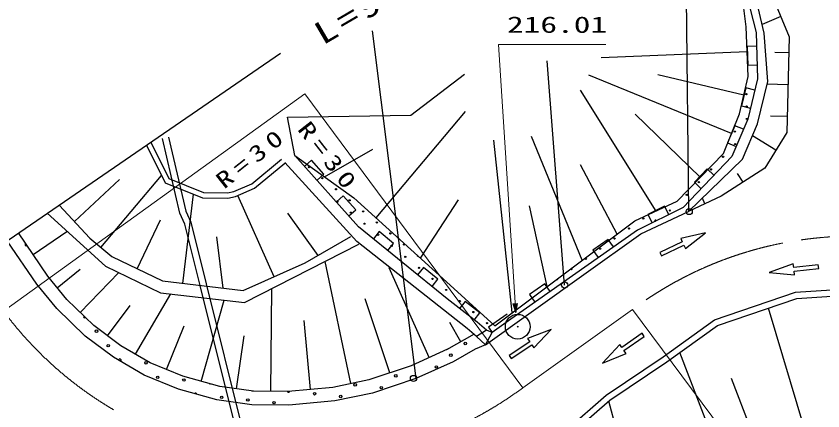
# Model space of a CAD drawing. Units: millimetres, scale not verified. Extents: x 40000 to 680000, y 20000 to 380000.
# Drawn here: x 402044 to 467150, y 286016 to 317854 of the extents above; entities that cross this region are included whole.
import ezdxf
from ezdxf.enums import TextEntityAlignment as Align

# ---------------------------------------------------------------- set-up
doc = ezdxf.new("R2010")
doc.units = ezdxf.units.MM
doc.header["$LTSCALE"] = 1000
doc.linetypes.add('CHAIN', pattern=[18.5, 12, -1.5, 3.5, -1.5])
for name, color, linetype, lineweight in [('M-BGD', 7, 'Continuous', 25), ('M-BGD-HTXT', 7, 'Continuous', 13), ('M-BMK', 2, 'CHAIN', 13), ('M-STR-STRC', 7, 'Continuous', 25)]:
    doc.layers.add(name, color=color, linetype=linetype, lineweight=lineweight)
doc.layers.add('M-BMK-SRVR', color=7, linetype='Continuous')
doc.styles.add('ＭＳ ゴシック', font='')
doc.styles.get('ＭＳ ゴシック').set_extended_font_data('MS Gothic')

# ---------------------------------------------------------------- blocks, each defined once
blk = doc.blocks.new('BUHIN4')
at = {"color": 7, "linetype": 'Continuous', "lineweight": 25}
blk.add_circle((0, 0), 249, dxfattribs=at)
blk = doc.blocks.new('BUHIN11')
at = {"color": 3, "linetype": 'Continuous', "lineweight": 25}
for radius in [995, 30]:
    blk.add_circle((0, 0), radius, dxfattribs=at)
blk = doc.blocks.new('BUHIN13')
at = {"color": 7, "linetype": 'Continuous', "lineweight": 25}
blk.add_lwpolyline([(524, -536), (1061, -12), (12, 1061), (-524, 536)], dxfattribs=at)
blk = doc.blocks.new('BUHIN14')
at = {"color": 7, "linetype": 'Continuous', "lineweight": 25}
blk.add_lwpolyline([(432, -613), (1045, -181), (181, 1045), (-432, 613)], dxfattribs=at)
blk = doc.blocks.new('BUHIN16')
at = {"color": 7, "linetype": 'Continuous', "lineweight": 25}
blk.add_lwpolyline([(659, 358), (302, 1017), (-1017, 302), (-659, -358)], dxfattribs=at)

msp = doc.modelspace()

# ---------------------------------------------------------------- linework, layer by layer
at = {"layer": 'M-BGD'}
for p, q in [((462414, 316472), (461066, 322295)), ((460963, 316984), (460299, 322165)), ((460299, 322165), (461771, 316547)), ((463071, 319443), (464443, 316185)), ((463757, 317814), (462250, 317180)), ((461128, 312983), (460963, 316984)), ((461771, 316547), (461875, 312795)), ((462704, 312575), (462414, 316472)), ((464443, 316185), (464229, 308467)), ((399228, 298306), (423379, 314869)), ((461045, 314984), (449248, 314495)), ((464407, 314899), (463279, 314930)), ((433889, 309859), (438221, 313179)), ((459771, 308382), (448272, 313089)), ((460776, 311480), (453820, 313111)), ((460424, 309977), (461128, 312983)), ((461875, 312795), (461087, 309537)), ((461875, 309154), (462704, 312575)), ((453684, 302135), (447592, 311886)), ((464336, 312326), (462655, 312373)), ((431092, 301577), (438309, 310167)), ((457256, 304860), (451990, 309948)), ((459118, 306787), (460424, 309977)), ((423931, 309701), (433889, 309859)), ((424546, 306605), (423931, 309701)), ((461087, 309537), (459802, 306531)), ((464264, 309754), (462927, 309791)), ((460652, 306316), (461875, 309154)), ((415257, 301956), (413858, 307991)), ((414345, 308104), (415733, 302117)), ((447736, 298165), (443638, 308147)), ((463350, 307031), (461458, 308188)), ((464229, 308467), (462471, 305595)), ((412562, 307450), (414067, 304416)), ((412912, 307690), (414372, 304746)), ((442087, 293936), (440587, 307846)), ((426920, 304905), (430830, 307116)), ((455394, 302933), (459118, 306787)), ((421064, 304335), (423468, 306323)), ((421284, 303973), (423735, 305999)), ((429541, 299680), (423739, 306041)), ((429667, 300868), (424546, 306605)), ((424546, 306605), (429294, 303205)), ((459802, 306531), (455884, 302424)), ((456319, 302108), (460652, 306316)), ((450561, 300279), (447592, 305869)), ((462471, 305595), (458955, 303322)), ((408883, 299201), (413771, 305013)), ((414372, 304746), (417161, 303620)), ((460713, 304458), (460256, 305165)), ((406753, 301277), (410389, 304678)), ((414067, 304416), (417077, 303201)), ((419611, 303718), (421064, 304335)), ((415484, 296299), (416347, 303495)), ((417161, 303620), (419097, 303602)), ((419097, 303602), (419611, 303718)), ((419741, 303316), (421284, 303973)), ((422874, 296835), (419932, 303398)), ((417077, 303201), (419142, 303181)), ((419142, 303181), (419741, 303316)), ((429294, 303205), (436487, 296693)), ((434689, 298321), (437750, 303033)), ((451973, 301337), (455394, 302933)), ((458955, 303322), (456319, 302108)), ((457637, 302715), (457423, 303180)), ((405505, 302611), (408001, 299943)), ((415733, 302117), (416131, 301242)), ((444912, 296050), (443466, 302560)), ((455884, 302424), (452193, 300599)), ((452471, 300306), (456319, 302108)), ((404540, 301949), (409264, 297682)), ((415657, 301076), (415257, 301956)), ((426415, 298555), (423971, 301951)), ((411810, 297477), (413705, 301422)), ((416902, 296129), (415657, 301076)), ((416131, 301242), (417386, 296251)), ((436819, 295064), (429667, 300868)), ((440675, 292879), (451973, 301337)), ((404594, 296891), (402225, 300362)), ((403409, 298626), (406149, 300496)), ((452193, 300599), (441963, 293419)), ((447848, 297010), (452471, 300306)), ((403711, 296232), (401318, 299739)), ((408001, 299943), (409766, 298459)), ((418741, 295908), (418243, 300042)), ((425378, 297958), (429067, 300083)), ((438457, 292666), (429541, 299680)), ((420474, 294743), (429689, 299459)), ((409766, 298459), (413855, 296495)), ((409264, 297682), (413690, 295541)), ((420370, 295713), (425378, 297958)), ((429058, 288209), (426978, 298072)), ((435385, 290318), (432140, 297548)), ((406127, 295005), (404594, 296891)), ((405360, 295948), (407199, 297443)), ((407225, 293949), (410323, 297170)), ((439927, 291334), (447848, 297010)), ((413855, 296495), (420370, 295713)), ((417387, 296250), (423105, 273292)), ((436487, 296693), (440675, 292879)), ((405316, 294259), (403711, 296232)), ((422571, 273365), (416902, 296129)), ((422603, 287580), (422692, 295879)), ((458414, 293350), (464938, 295583)), ((464938, 295583), (470427, 295933)), ((408324, 292892), (406127, 295005)), ((411679, 290577), (414519, 295444)), ((413690, 295541), (420474, 294743)), ((416987, 288395), (418828, 294937)), ((432214, 289087), (430208, 295059)), ((439251, 293172), (436819, 295064)), ((458646, 292901), (465037, 295088)), ((465037, 295088), (470391, 295430)), ((409412, 292078), (411235, 294516)), ((465878, 283912), (462766, 294311)), ((407611, 292052), (405316, 294259)), ((441674, 293827), (440169, 292756)), ((425799, 287733), (425278, 293308)), ((437928, 291590), (437037, 293152)), ((440004, 292525), (439251, 293172)), ((441963, 293419), (440459, 292348)), ((454259, 290372), (458414, 293350)), ((410500, 291265), (408324, 292892)), ((414180, 289351), (415609, 292863)), ((439209, 292018), (438457, 292666)), ((440004, 292525), (439209, 292018)), ((439927, 291334), (440459, 292348)), ((440459, 292348), (440004, 292525)), ((440169, 292756), (440459, 292348)), ((454545, 289961), (458646, 292901)), ((409892, 290346), (407611, 292052)), ((419839, 287786), (420439, 292073)), ((438997, 292201), (436766, 290933)), ((439209, 292018), (439927, 291334)), ((412857, 289889), (410500, 291265)), ((439927, 291334), (439084, 290985)), ((436859, 290980), (433912, 289657)), ((439084, 290985), (437309, 289976)), ((459154, 281519), (455603, 290720)), ((412370, 288900), (409892, 290346)), ((415504, 288812), (412857, 289889)), ((437309, 289976), (434313, 288631)), ((449660, 287283), (454259, 290372)), ((449965, 286886), (454545, 289961)), ((433912, 289657), (430517, 288517)), ((415147, 287770), (412370, 288900)), ((418470, 287978), (415504, 288812)), ((430517, 288517), (427599, 287901)), ((434313, 288631), (430806, 287453)), ((462076, 282647), (459770, 288622)), ((418244, 286899), (415147, 287770)), ((421207, 287595), (418470, 287978)), ((427599, 287901), (424000, 287565)), ((424000, 287565), (421069, 287605)), ((430806, 287453), (427764, 286812)), ((445414, 283588), (449660, 287283)), ((421054, 286505), (418244, 286899)), ((424043, 286464), (421054, 286505)), ((427764, 286812), (424043, 286464)), ((445738, 283207), (449965, 286886)), ((451911, 279185), (449867, 286800))]:
    msp.add_line(p, q, dxfattribs=at)
for points in [[(461802, 315420), (461052, 315400), (461094, 313900), (461844, 313921)], [(461657, 311895), (460928, 312071), (460576, 310613), (461305, 310437)], [(460739, 308724), (460050, 309019), (459460, 307639), (460149, 307344)], [(458360, 305020), (457818, 305538), (456782, 304452), (457325, 303935)], [(454711, 301844), (454378, 302516), (453034, 301851), (453366, 301179)], [(438998, 293327), (439465, 293913), (438292, 294848), (437825, 294262)]]:
    msp.add_lwpolyline(points, dxfattribs=at)
for centre, radius in [((460976, 311560), 49.8), ((461000, 310560), 49.8), ((461023, 309561), 49.8), ((460047, 308537), 49.8), ((460071, 307538), 49.8), ((459095, 306514), 49.8), ((425662, 305674), 49.8), ((458119, 305491), 49.8), ((426760, 304782), 49.8), ((457143, 304468), 49.8), ((427858, 303891), 49.8), ((456166, 303444), 49.8), ((427961, 302897), 49.8), ((428956, 303000), 49.8), ((430054, 302109), 49.8), ((454797, 302174), 49.8), ((429059, 302005), 49.8), ((452655, 301534), 49.8), ((430157, 301114), 49.8), ((431152, 301218), 49.8), ((431255, 300223), 49.8), ((432250, 300327), 49.8), ((451497, 300721), 49.8), ((450339, 299909), 49.8), ((432353, 299332), 49.8), ((433348, 299435), 49.8), ((449182, 299096), 49.8), ((433451, 298441), 49.8), ((448024, 298284), 49.8), ((434550, 297550), 49.8), ((435648, 296658), 49.8), ((436746, 295767), 49.8), ((437844, 294876), 49.8), ((438942, 293985), 49.8), ((440040, 293094), 49.8), ((408531, 292442), 99.5), ((409475, 291276), 99.5), ((438289, 291449), 99.5), ((437123, 290505), 99.5), ((412529, 289889), 99.5), ((435957, 289561), 99.5), ((413473, 288723), 99.5), ((415583, 288501), 99.5), ((432682, 288838), 99.5), ((429406, 288116), 99.5), ((431516, 287894), 99.5), ((418636, 287114), 99.5), ((426131, 287393), 99.5), ((428241, 287172), 99.5), ((420746, 286893), 99.5), ((422856, 286671), 99.5)]:
    msp.add_circle(centre, radius, dxfattribs=at)
for centre, radius, start, end in [((424563, 306565), 49.8, 328.07692, 351.5548), ((453640, 301361), 49.8, 328.42568, 264.18777), ((402867, 299436), 99.5, 129.17011, 299.45342), ((434446, 298544), 49.8, 140.74895, 314.94254), ((446867, 297471), 49.8, 173.87899, 79.75688), ((445709, 296659), 49.8, 227.71913, 25.91675), ((407587, 293607), 99.5, 138.9045, 313.33075), ((410419, 290110), 99.5, 291.06836, 188.38369), ((417692, 288280), 99.5, 217.74799, 290.82858), ((416527, 287336), 99.5, 10.82164, 137.75327), ((424021, 287615), 99.5, 209.8255, 336.52643)]:
    msp.add_arc(centre, radius, start, end, dxfattribs=at)
at = {"layer": 'M-BGD-HTXT'}
for p, q in [((442363, 293920), (440961, 315572)), ((440961, 315572), (449644, 315572)), ((401028, 294057), (425337, 311593)), ((425337, 311593), (442946, 287884)), ((451788, 294192), (473856, 264594))]:
    msp.add_line(p, q, dxfattribs=at)
for points in [[(442363, 293920), (442502, 294680), (442127, 294656)], [(442353, 294073), (442187, 294613), (442449, 294630)], [(442348, 294148), (442217, 294587), (442422, 294600)], [(442343, 294225), (442246, 294560), (442396, 294570)], [(442338, 294300), (442276, 294534), (442370, 294540)]]:
    msp.add_lwpolyline(points, close=True, dxfattribs=at)
for points in [[(442358, 293997), (442157, 294639), (442475, 294660), (442358, 293998)], [(442325, 294509), (442334, 294376), (442306, 294508), (442344, 294510), (442334, 294376)]]:
    msp.add_lwpolyline(points, dxfattribs=at)
at = {"layer": 'M-BMK'}
msp.add_line((442946, 287884), (451788, 294192), dxfattribs=at)
for centre, start, end in [((469683, 270114), 65.76685, 126.61926), ((425082, 311986), 216.69971, 291.5472), ((425082, 311986), 295.3671, 306.54576)]:
    msp.add_arc(centre, 30000, start, end, dxfattribs=at)
at = {"layer": 'M-STR-STRC'}
for p, q in [((455912, 335542), (456319, 302108)), ((430774, 316668), (434313, 288631)), ((446309, 296166), (444908, 314255)), ((457679, 300379), (455680, 299926)), ((456066, 299113), (457679, 300379)), ((455808, 299655), (454003, 298795)), ((455680, 299926), (455808, 299655)), ((454131, 298524), (455937, 299384)), ((455937, 299384), (456066, 299113)), ((454003, 298795), (454131, 298524)), ((464760, 297869), (462826, 297189)), ((464795, 297571), (464760, 297869)), ((466782, 297804), (464795, 297571)), ((466817, 297506), (466782, 297804)), ((462826, 297189), (464865, 296975)), ((464830, 297273), (466817, 297506)), ((464865, 296975), (464830, 297273)), ((445232, 292586), (443321, 291844)), ((443823, 291097), (445232, 292586)), ((443321, 291844), (443488, 291595)), ((452570, 292270), (450925, 291133)), ((451095, 290886), (452740, 292023)), ((452740, 292023), (452570, 292270)), ((443488, 291595), (441828, 290479)), ((441996, 290230), (443655, 291346)), ((443655, 291346), (443823, 291097)), ((450754, 291379), (449365, 289872)), ((450925, 291133), (450754, 291379)), ((441828, 290479), (441996, 290230)), ((449365, 289872), (451266, 290639)), ((451266, 290639), (451095, 290886))]:
    msp.add_line(p, q, dxfattribs=at)

# ---------------------------------------------------------------- block references
at = {"layer": 'M-BGD', "rotation": 6.5924}
for name, p in [('BUHIN14', (425826, 305171)), ('BUHIN14', (428387, 302303)), ('BUHIN4', (456362, 302093)), ('BUHIN13', (431455, 299417)), ('BUHIN16', (449636, 298804)), ('BUHIN13', (435031, 296515)), ('BUHIN16', (444521, 295214)), ('BUHIN4', (446309, 296166)), ('BUHIN4', (434113, 288630))]:
    msp.add_blockref(name, p, dxfattribs=at)
at = {"layer": 'M-BMK-SRVR', "rotation": 6.5924}
msp.add_blockref('BUHIN11', (442520, 292805), dxfattribs=at)

# ---------------------------------------------------------------- texts
at = {"layer": 'M-BGD-HTXT', "style": 'ＭＳ ゴシック', "width": 1.5}
msp.add_text('216.01', height=1320, dxfattribs=at).set_placement((441656, 316112), align=Align.BOTTOM_LEFT)
at = {"layer": 'M-BGD-HTXT', "attachment_point": 7, "style": 'ＭＳ ゴシック'}
for s, insert, char_height, rotation in [('\\T1.2;\\W1.35;L=98.0', (426796, 315443), 1833, 30.3), ('\\T1.39;\\W1.35;R=30', (424672, 308705), 1320, 308.1), ('\\T1.39;\\W1.35;R=30', (418836, 303836), 1320, 38.4)]:
    msp.add_mtext(s, dxfattribs=dict(at, insert=insert, char_height=char_height, rotation=rotation))

doc.saveas('drawing.dxf')
